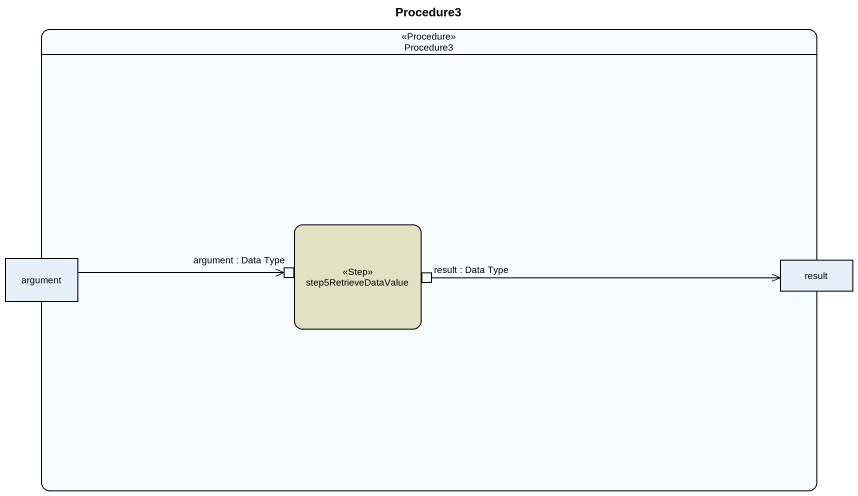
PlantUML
@startuml
title Procedure3
hide empty description
state Procedure3 <<Procedure>> {
  state step5RetrieveDataValue <<Step>> #E1E1C3 {
    state "argument : Data Type" as argument_Data_Type <<inputPin>>
    state "result : Data Type" as result_Data_Type <<outputPin>>
  }
  state argument <<object>>
  state result <<object>>
}
argument -right-> argument_Data_Type
result_Data_Type -right-> result
@enduml
